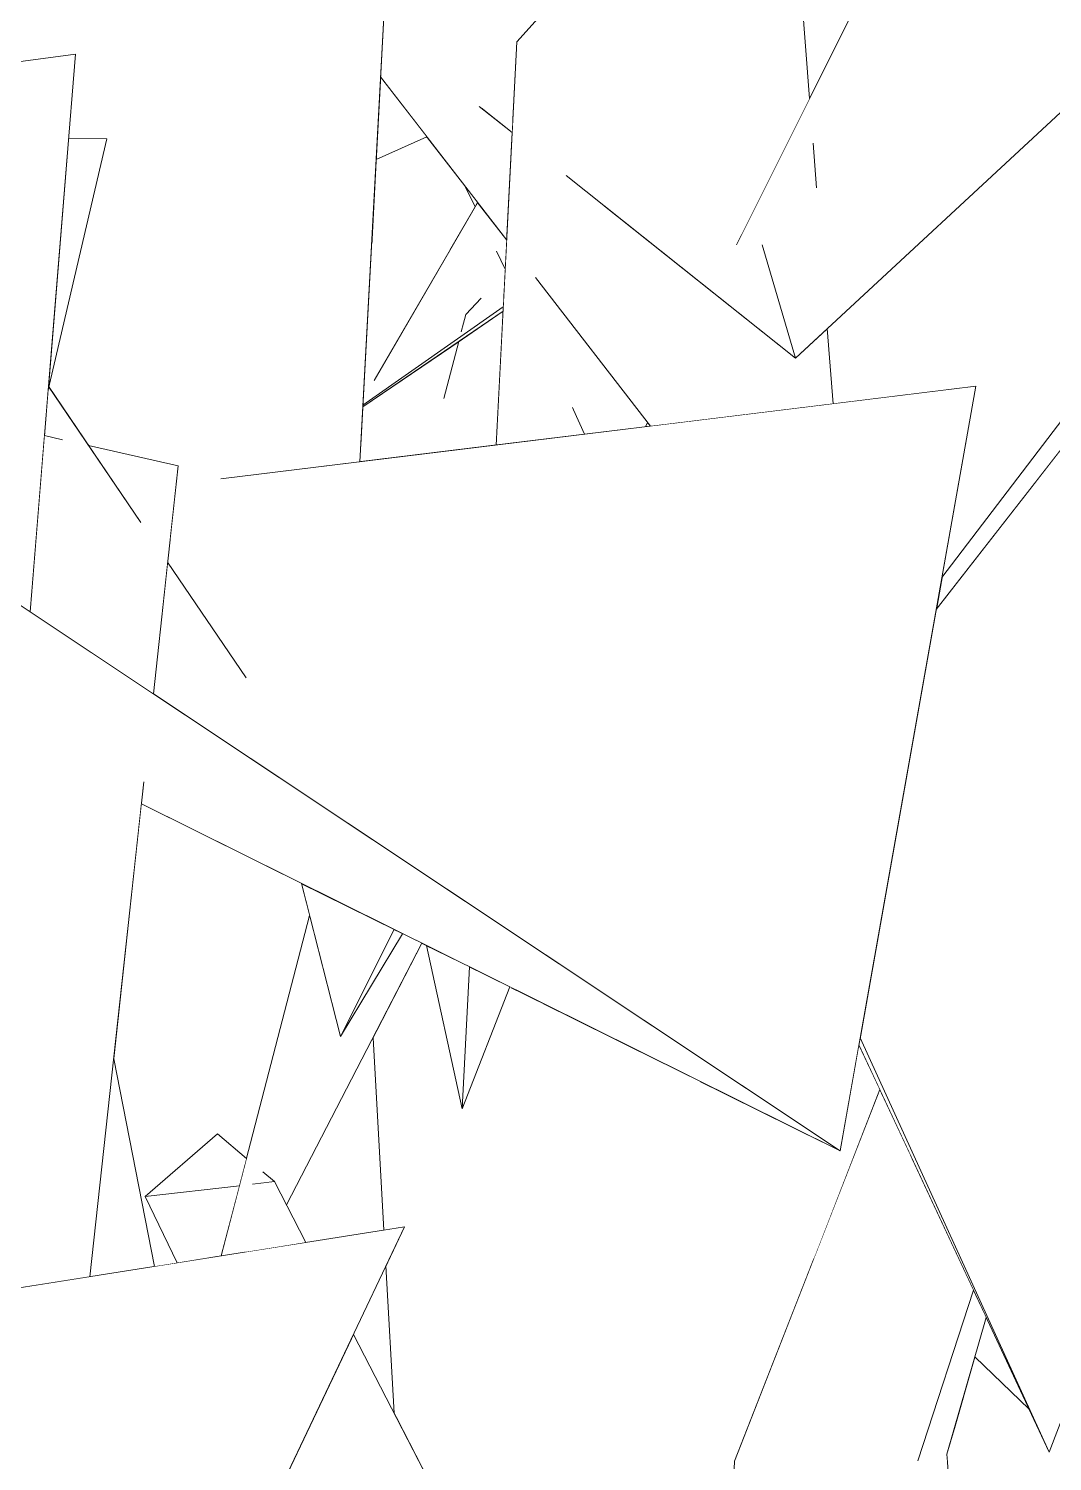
# Model space of a CAD drawing. Header units: millimetres. Extents: x -9413 to 8527, y -300 to 11224.
# Drawn here: x -6170.1 to -5939.9, y 4770.2 to 5092.3 of the extents above; entities that cross this region are included whole.
import ezdxf

# ---------------------------------------------------------------- set-up
doc = ezdxf.new("R2010")
doc.units = ezdxf.units.MM
doc.header["$MEASUREMENT"] = 0
doc.linetypes.add('Wipeout_Contour', pattern=[1000, 0, -1000])
doc.layers.add('Interior - Furniture', color=7, linetype='Continuous')
doc.layers.add('Interior - Furniture _Pen_No__4', color=7, linetype='Continuous', lineweight=20, true_color=0x029e21)

# ---------------------------------------------------------------- blocks, each defined once
blk = doc.blocks.new('Section Elem_40_6')
at = {"color": 254, "linetype": 'Wipeout_Contour', "lineweight": 0, "ltscale": 31065.621561}
blk.add_wipeout([(-5966.02, 4961.69), (-5841.44, 5121.37), (-5846.08, 5124.58), (-5964.74, 4968.87)], dxfattribs=at).dxf.layer = 'Interior - Furniture'
at = {"color": 254, "linetype": 'Wipeout_Contour', "lineweight": 0, "ltscale": 47442.708476}
blk.add_wipeout([(-6092.98, 5044.25), (-6075.3, 5042.61), (-6069.94, 5051.82), (-6072.78, 5057.9), (-6080.55, 5067.96), (-6091.97, 5062.91)], dxfattribs=at).dxf.layer = 'Interior - Furniture'
at = {"color": 254, "linetype": 'Wipeout_Contour', "lineweight": 0, "ltscale": 31509.398376}
blk.add_wipeout([(-6073.41, 5021.96), (-6076.73, 5009.19), (-6063.58, 5025.65), (-6063.42, 5028.76)], dxfattribs=at).dxf.layer = 'Interior - Furniture'
at = {"color": 254, "linetype": 'Wipeout_Contour', "lineweight": 0, "ltscale": 31208.273721}
blk.add_wipeout([(-6122.7, 4832.15), (-6143.93, 4829.72), (-6136.73, 4814.79), (-6126.8, 4816.37)], dxfattribs=at).dxf.layer = 'Interior - Furniture'
at = {"color": 254, "linetype": 'Wipeout_Contour', "lineweight": 0, "ltscale": 52964.041589}
blk.add_wipeout([(-5961.9, 4777.61), (-5789.05, 4611.16), (-5783.12, 4625.9), (-5939.13, 4776.13), (-5940.61, 4772.25), (-5945.12, 4781.9), (-5957.31, 4793.63)], dxfattribs=at).dxf.layer = 'Interior - Furniture'
at = {"color": 254, "linetype": 'Wipeout_Contour', "lineweight": 0, "ltscale": 30604.570129}
blk.add_wipeout([(-6099.81, 4792.98), (-6112.9, 4765.44), (-6014.4, 4561.39), (-6013.04, 4561.68)], dxfattribs=at).dxf.layer = 'Interior - Furniture'
at = {"color": 254, "linetype": 'Wipeout_Contour', "lineweight": 0, "ltscale": 188896.077245}
blk.add_wipeout([(-5987.88, 5261.76), (-6006.42, 5231.68), (-6001.36, 5166.01), (-5949.14, 5214.12), (-5947.46, 5214.36), (-5934.6, 5228.6), (-5940.96, 5215.31), (-5921.62, 5218.11), (-5930.83, 5210.22), (-5880.5, 5204.65), (-5976.72, 5140.48), (-5996.24, 5099.62), (-5994.47, 5076.6), (-5985.25, 5095.03), (-5954.21, 5133.42), (-5993.69, 5066.53), (-5992.92, 5056.5), (-5911.9, 5097.67), (-5990.49, 5024.9), (-5989.18, 5007.98), (-5957.11, 5011.9), (-5964.74, 4968.87), (-5808.84, 5173.45), (-5988.35, 5289)], dxfattribs=at).dxf.layer = 'Interior - Furniture'
at = {"color": 254, "linetype": 'Wipeout_Contour', "lineweight": 0, "ltscale": 23696.613182}
blk.add_wipeout([(-6069.14, 5053.19), (-6071.96, 5056.85), (-6069.71, 5052.21)], dxfattribs=at).dxf.layer = 'Interior - Furniture'
at = {"color": 254, "linetype": 'Wipeout_Contour', "lineweight": 0, "ltscale": 39407.67757}
blk.add_wipeout([(-6071.82, 5028.07), (-6072.84, 5024.16), (-6063.28, 5031.55), (-6063.2, 5033), (-6068.37, 5031.64)], dxfattribs=at).dxf.layer = 'Interior - Furniture'
at = {"color": 254, "linetype": 'Wipeout_Contour', "lineweight": 0, "ltscale": 31162.660629}
blk.add_wipeout([(-6121.3, 4817.24), (-6109.6, 4819.09), (-6114.84, 4833.06), (-6119.74, 4832.49)], dxfattribs=at).dxf.layer = 'Interior - Furniture'
at = {"color": 254, "linetype": 'Wipeout_Contour', "lineweight": 0, "ltscale": 30580.724937}
blk.add_wipeout([(-6097.08, 4798.72), (-6099.81, 4792.98), (-6013.04, 4561.68), (-5974.43, 4561.64)], dxfattribs=at).dxf.layer = 'Interior - Furniture'
at = {"color": 254, "linetype": 'Wipeout_Contour', "lineweight": 0, "ltscale": 37695.393501}
blk.add_wipeout([(-5963.57, 4771.79), (-5961.78, 4748.92), (-5797.34, 4590.57), (-5789.05, 4611.16), (-5961.9, 4777.61)], dxfattribs=at).dxf.layer = 'Interior - Furniture'
at = {"color": 254, "linetype": 'Wipeout_Contour', "lineweight": 0, "ltscale": 191158.975982}
blk.add_wipeout([(-6054.97, 5266.8), (-6153.12, 5181.28), (-6139.24, 5170.81), (-6149.78, 5157.51), (-6138, 5142.26), (-6088.37, 5129.7), (-6090.97, 5081.44), (-6062.6, 5044.74), (-6061.36, 5068.93), (-6068.75, 5074.81), (-6061.25, 5071.14), (-6060.31, 5089.38), (-6032.64, 5120.03), (-6056.45, 5115.83), (-6048.02, 5122.97), (-6048.19, 5122.87), (-6001.36, 5166.01), (-6006.42, 5231.68), (-6047.12, 5165.65), (-6011.1, 5292.45), (-6012.01, 5304.23), (-6052.41, 5269.03), (-6063.44, 5241.55), (-6057.19, 5261.7)], dxfattribs=at).dxf.layer = 'Interior - Furniture'
at = {"color": 254, "linetype": 'Wipeout_Contour', "lineweight": 0, "ltscale": 47253.284719}
blk.add_wipeout([(-6095.63, 4994.94), (-6064.96, 4998.69), (-6063.58, 5025.65), (-6076.73, 5009.19), (-6074.33, 5018.4), (-6095.4, 4999.27)], dxfattribs=at).dxf.layer = 'Interior - Furniture'
at = {"color": 254, "linetype": 'Wipeout_Contour', "lineweight": 0, "ltscale": 46140.836568}
blk.add_wipeout([(-5946.69, 4986.46), (-5894.6, 4892.26), (-5896.34, 4887.71), (-5837.41, 4779.2), (-5918.06, 5011.1), (-5923.1, 5016.7)], dxfattribs=at).dxf.layer = 'Interior - Furniture'
at = {"color": 254, "linetype": 'Wipeout_Contour', "lineweight": 0, "ltscale": 93241.493933}
blk.add_wipeout([(-6081.69, 4886.66), (-6092.68, 4865.42), (-6090.23, 4822.17), (-6085.59, 4822.9), (-6089.77, 4814.1), (-6087.89, 4780.96), (-6064.14, 4735.04), (-6061.6, 4876.69), (-6061.89, 4876.83), (-6063.02, 4873.95), (-6072.62, 4849.46), (-6080.63, 4886.13)], dxfattribs=at).dxf.layer = 'Interior - Furniture'
at = {"color": 254, "linetype": 'Wipeout_Contour', "lineweight": 0, "ltscale": 23355.74051}
blk.add_wipeout([(-6107.77, 4819.39), (-6114.84, 4833.06), (-6109.6, 4819.09)], dxfattribs=at).dxf.layer = 'Interior - Furniture'
at = {"color": 254, "linetype": 'Wipeout_Contour', "lineweight": 0, "ltscale": 30493.062261}
blk.add_wipeout([(-6016.98, 4643.89), (-6004.93, 4620.59), (-5970.15, 4770.31), (-6011.33, 4770.2)], dxfattribs=at).dxf.layer = 'Interior - Furniture'
at = {"color": 254, "linetype": 'Wipeout_Contour', "lineweight": 0, "ltscale": 23768.629163}
blk.add_wipeout([(-6090.97, 5081.44), (-6091.97, 5062.91), (-6080.55, 5067.96)], dxfattribs=at).dxf.layer = 'Interior - Furniture'
at = {"color": 254, "linetype": 'Wipeout_Contour', "lineweight": 0, "ltscale": 47728.796516}
blk.add_wipeout([(-6165.68, 5011.85), (-6165.74, 5011.09), (-6152.57, 5067.57), (-6161.14, 5067.66), (-6165.67, 5011.89), (-6165.6, 5011.78)], dxfattribs=at).dxf.layer = 'Interior - Furniture'
at = {"color": 254, "linetype": 'Wipeout_Contour', "lineweight": 0, "ltscale": 31599.611455}
blk.add_wipeout([(-6071.96, 5056.85), (-6072.78, 5057.9), (-6069.94, 5051.82), (-6069.71, 5052.21)], dxfattribs=at).dxf.layer = 'Interior - Furniture'
at = {"color": 254, "linetype": 'Wipeout_Contour', "lineweight": 0, "ltscale": 47033.460047}
blk.add_wipeout([(-6056.11, 5036.34), (-6030.29, 5002.94), (-5989.18, 5007.98), (-5990.49, 5024.9), (-5997.67, 5018.25), (-6040.77, 5052.55)], dxfattribs=at).dxf.layer = 'Interior - Furniture'
at = {"color": 254, "linetype": 'Wipeout_Contour', "lineweight": 0, "ltscale": 31531.754457}
blk.add_wipeout([(-6094.97, 5007.31), (-6063.42, 5028.76), (-6063.37, 5029.77), (-6094.95, 5007.66)], dxfattribs=at).dxf.layer = 'Interior - Furniture'
at = {"color": 254, "linetype": 'Wipeout_Contour', "lineweight": 0, "ltscale": 30898.913174}
blk.add_wipeout([(-6064.14, 4735.04), (-6043.82, 4695.77), (-6054.35, 4873.09), (-6061.6, 4876.69)], dxfattribs=at).dxf.layer = 'Interior - Furniture'
at = {"color": 254, "linetype": 'Wipeout_Contour', "lineweight": 0, "ltscale": 23389.31221}
blk.add_wipeout([(-6119.74, 4832.49), (-6114.84, 4833.06), (-6117.45, 4835.23)], dxfattribs=at).dxf.layer = 'Interior - Furniture'
at = {"color": 254, "linetype": 'Wipeout_Contour', "lineweight": 0, "ltscale": 60434.511827}
blk.add_wipeout([(-6017.29, 4567.37), (-6021.15, 4550.75), (-5965.64, 4550.55), (-5970.15, 4770.31), (-6004.93, 4620.59), (-5974.43, 4561.64), (-6013.04, 4561.68), (-6014.4, 4561.39)], dxfattribs=at).dxf.layer = 'Interior - Furniture'
at = {"color": 254, "linetype": 'Wipeout_Contour', "lineweight": 0, "ltscale": 31449.128952}
blk.add_wipeout([(-6035.23, 5058.41), (-6009.79, 5045.95), (-5994.47, 5076.6), (-5996.24, 5099.62)], dxfattribs=at).dxf.layer = 'Interior - Furniture'
at = {"color": 254, "linetype": 'Wipeout_Contour', "lineweight": 0, "ltscale": 63105.299241}
blk.add_wipeout([(-6092.98, 5044.25), (-6094.95, 5007.66), (-6063.37, 5029.77), (-6063.28, 5031.55), (-6072.84, 5024.16), (-6072.34, 5026.1), (-6092.45, 5013.18), (-6075.3, 5042.61)], dxfattribs=at).dxf.layer = 'Interior - Furniture'
at = {"color": 254, "linetype": 'Wipeout_Contour', "lineweight": 0, "ltscale": 23341.438435}
blk.add_wipeout([(-6072.62, 4849.46), (-6061.89, 4876.83), (-6070.99, 4881.35)], dxfattribs=at).dxf.layer = 'Interior - Furniture'
at = {"color": 254, "linetype": 'Wipeout_Contour', "lineweight": 0, "ltscale": 46190.081278}
blk.add_wipeout([(-6034.84, 4863.4), (-6054.35, 4873.09), (-6043.82, 4695.77), (-6024.72, 4658.85), (-6022.77, 4770.13), (-6027.36, 4814.64)], dxfattribs=at).dxf.layer = 'Interior - Furniture'
at = {"color": 254, "linetype": 'Wipeout_Contour', "lineweight": 0, "ltscale": 31228.488219}
blk.add_wipeout([(-6143.93, 4829.72), (-6122.7, 4832.15), (-6121.11, 4838.28), (-6127.69, 4843.77)], dxfattribs=at).dxf.layer = 'Interior - Furniture'
at = {"color": 254, "linetype": 'Wipeout_Contour', "lineweight": 0, "ltscale": 22783.115531}
blk.add_wipeout([(-5965.64, 4550.55), (-5963.57, 4771.79), (-5970.15, 4770.31)], dxfattribs=at).dxf.layer = 'Interior - Furniture'
at = {"color": 254, "linetype": 'Wipeout_Contour', "lineweight": 0, "ltscale": 31377.276935}
blk.add_wipeout([(-6008.48, 5045.31), (-6005.16, 5043.68), (-5992.92, 5056.5), (-5993.69, 5066.53)], dxfattribs=at).dxf.layer = 'Interior - Furniture'
at = {"color": 254, "linetype": 'Wipeout_Contour', "lineweight": 0, "ltscale": 31531.469047}
blk.add_wipeout([(-6094.97, 5007.31), (-6095.4, 4999.27), (-6074.33, 5018.4), (-6073.41, 5021.96)], dxfattribs=at).dxf.layer = 'Interior - Furniture'
at = {"color": 254, "linetype": 'Wipeout_Contour', "lineweight": 0, "ltscale": 77996.164877}
blk.add_wipeout([(-6106.93, 4892.88), (-6126.8, 4816.37), (-6121.3, 4817.24), (-6119.74, 4832.49), (-6117.45, 4835.23), (-6114.84, 4833.06), (-6112.14, 4827.83), (-6081.69, 4886.66), (-6086.03, 4888.81), (-6099.96, 4865.66)], dxfattribs=at).dxf.layer = 'Interior - Furniture'
at = {"color": 254, "linetype": 'Wipeout_Contour', "lineweight": 0, "ltscale": 23198.508615}
blk.add_wipeout([(-6019.09, 4855.59), (-6034.84, 4863.4), (-6027.36, 4814.64)], dxfattribs=at).dxf.layer = 'Interior - Furniture'
at = {"color": 254, "linetype": 'Wipeout_Contour', "lineweight": 0, "ltscale": 23061.466775}
blk.add_wipeout([(-5978.69, 4853.79), (-6011.33, 4770.2), (-5971.7, 4838.83)], dxfattribs=at).dxf.layer = 'Interior - Furniture'
at = {"color": 254, "linetype": 'Wipeout_Contour', "lineweight": 0, "ltscale": 22629.254467}
blk.add_wipeout([(-5963.57, 4771.79), (-5965.64, 4550.55), (-5946.44, 4552.63)], dxfattribs=at).dxf.layer = 'Interior - Furniture'
at = {"color": 254, "linetype": 'Wipeout_Contour', "lineweight": 0, "ltscale": 118014.652865}
blk.add_wipeout([(-6060.31, 5089.38), (-6064.96, 4998.69), (-6045.17, 5001.12), (-6047.81, 5007.11), (-6047.56, 5006.58), (-6045.07, 5001.13), (-6031.37, 5002.81), (-6030.9, 5003.74), (-6056.11, 5036.34), (-6040.77, 5052.55), (-6049.24, 5059.29), (-6035.23, 5058.41), (-5996.24, 5099.62), (-5976.72, 5140.48), (-5998.58, 5157.74)], dxfattribs=at).dxf.layer = 'Interior - Furniture'
at = {"color": 254, "linetype": 'Wipeout_Contour', "lineweight": 0, "ltscale": 70397.874799}
blk.add_wipeout([(-6144.78, 4917.98), (-6151.01, 4860.69), (-6141.8, 4813.99), (-6136.73, 4814.79), (-6143.93, 4829.72), (-6127.69, 4843.77), (-6121.11, 4838.28), (-6106.93, 4892.88), (-6108.79, 4900.11)], dxfattribs=at).dxf.layer = 'Interior - Furniture'
at = {"color": 254, "linetype": 'Wipeout_Contour', "lineweight": 0, "ltscale": 23418.293073}
blk.add_wipeout([(-6087.91, 4889.75), (-6099.96, 4865.66), (-6086.03, 4888.81)], dxfattribs=at).dxf.layer = 'Interior - Furniture'
at = {"color": 254, "linetype": 'Wipeout_Contour', "lineweight": 0, "ltscale": 23362.409033}
blk.add_wipeout([(-6080.63, 4886.13), (-6072.62, 4849.46), (-6070.99, 4881.35)], dxfattribs=at).dxf.layer = 'Interior - Furniture'
at = {"color": 254, "linetype": 'Wipeout_Contour', "lineweight": 0, "ltscale": 30658.247976}
blk.add_wipeout([(-5971.7, 4838.83), (-6011.33, 4770.2), (-5970.15, 4770.31), (-5957.61, 4808.65)], dxfattribs=at).dxf.layer = 'Interior - Furniture'
at = {"layer": 'Interior - Furniture _Pen_No__4', "linetype": 'Continuous'}
for p, q in [((-6119.75, 4832.49), (-6114.84, 4833.06)), ((-6114.84, 4833.06), (-6117.45, 4835.23))]:
    blk.add_line(p, q, dxfattribs=at)
at = {"color": 254, "linetype": 'Wipeout_Contour', "lineweight": 0, "ltscale": 31308.994595}
blk.add_wipeout([(-5992.92, 5056.5), (-6005.16, 5043.68), (-5997.67, 5018.25), (-5911.9, 5097.67)], dxfattribs=at).dxf.layer = 'Interior - Furniture'
at = {"color": 254, "linetype": 'Wipeout_Contour', "lineweight": 0, "ltscale": 23715.643235}
blk.add_wipeout([(-6068.75, 5074.81), (-6061.36, 5068.93), (-6061.25, 5071.14)], dxfattribs=at).dxf.layer = 'Interior - Furniture'
at = {"color": 254, "linetype": 'Wipeout_Contour', "lineweight": 0, "ltscale": 23653.127566}
blk.add_wipeout([(-6062.93, 5038.25), (-6064.89, 5042.29), (-6062.97, 5037.63)], dxfattribs=at).dxf.layer = 'Interior - Furniture'
at = {"color": 254, "linetype": 'Wipeout_Contour', "lineweight": 0, "ltscale": 31393.957526}
blk.add_wipeout([(-6047.81, 5007.11), (-6045.17, 5001.12), (-6045.07, 5001.13), (-6047.56, 5006.58)], dxfattribs=at).dxf.layer = 'Interior - Furniture'
at = {"color": 254, "linetype": 'Wipeout_Contour', "lineweight": 0, "ltscale": 23507.704829}
blk.add_wipeout([(-6031.37, 5002.81), (-6030.29, 5002.94), (-6030.9, 5003.74)], dxfattribs=at).dxf.layer = 'Interior - Furniture'
at = {"color": 254, "linetype": 'Wipeout_Contour', "lineweight": 0, "ltscale": 23442.608041}
blk.add_wipeout([(-6108.79, 4900.11), (-6099.96, 4865.66), (-6087.91, 4889.75)], dxfattribs=at).dxf.layer = 'Interior - Furniture'
at = {"color": 254, "linetype": 'Wipeout_Contour', "lineweight": 0, "ltscale": 53831.859121}
blk.add_wipeout([(-6019.09, 4855.59), (-6027.36, 4814.64), (-6022.77, 4770.13), (-6014.32, 4703.5), (-6011.33, 4770.2), (-5993.59, 4815.63), (-5991.48, 4841.88)], dxfattribs=at).dxf.layer = 'Interior - Furniture'
at = {"color": 254, "linetype": 'Wipeout_Contour', "lineweight": 0, "ltscale": 23442.147532}
blk.add_wipeout([(-6353.61, 4780.38), (-6164.58, 4656.7), (-6085.59, 4822.9)], dxfattribs=at).dxf.layer = 'Interior - Furniture'
at = {"color": 254, "linetype": 'Wipeout_Contour', "lineweight": 0, "ltscale": 30585.874517}
blk.add_wipeout([(-5957.61, 4808.65), (-5970.15, 4770.31), (-5963.57, 4771.79), (-5954.75, 4802.53)], dxfattribs=at).dxf.layer = 'Interior - Furniture'
at = {"layer": 'Interior - Furniture _Pen_No__4', "linetype": 'Continuous'}
for p, q in [((-6061.36, 5068.93), (-6068.77, 5074.83)), ((-6107.77, 4819.39), (-6114.84, 4833.06)), ((-6087.89, 4780.96), (-6089.77, 4814.1)), ((-6016.98, 4643.89), (-6011.33, 4770.2))]:
    blk.add_line(p, q, dxfattribs=at)
at = {"color": 254, "linetype": 'Wipeout_Contour', "lineweight": 0, "ltscale": 54964.299089}
blk.add_wipeout([(-6035.23, 5058.41), (-6049.24, 5059.29), (-5997.67, 5018.25), (-6005.16, 5043.68), (-6008.48, 5045.31), (-6010.92, 5043.71), (-6009.79, 5045.95)], dxfattribs=at).dxf.layer = 'Interior - Furniture'
at = {"color": 254, "linetype": 'Wipeout_Contour', "lineweight": 0, "ltscale": 78858.692624}
blk.add_wipeout([(-6092.45, 5013.18), (-6072.34, 5026.1), (-6071.82, 5028.07), (-6068.37, 5031.64), (-6063.2, 5033), (-6062.97, 5037.63), (-6064.89, 5042.29), (-6062.93, 5038.25), (-6062.6, 5044.74), (-6069.14, 5053.19)], dxfattribs=at).dxf.layer = 'Interior - Furniture'
at = {"color": 254, "linetype": 'Wipeout_Contour', "lineweight": 0, "ltscale": 38502.809163}
blk.add_wipeout([(-5993.59, 4815.63), (-5978.69, 4853.79), (-5983.38, 4863.84), (-5987.61, 4839.96), (-5991.48, 4841.88)], dxfattribs=at).dxf.layer = 'Interior - Furniture'
at = {"color": 254, "linetype": 'Wipeout_Contour', "lineweight": 0, "ltscale": 23716.168339}
blk.add_wipeout([(-6164.58, 4656.7), (-6418.59, 4822.9), (-6368.94, 4777.95)], dxfattribs=at).dxf.layer = 'Interior - Furniture'
at = {"layer": 'Interior - Furniture _Pen_No__4', "linetype": 'Continuous'}
for p, q in [((-6069.71, 5052.21), (-6071.96, 5056.85)), ((-6062.93, 5038.25), (-6064.89, 5042.29)), ((-6071.82, 5028.07), (-6068.33, 5031.68)), ((-6072.84, 5024.15), (-6071.82, 5028.07))]:
    blk.add_line(p, q, dxfattribs=at)
at = {"color": 254, "linetype": 'Wipeout_Contour', "lineweight": 0, "ltscale": 39261.506742}
blk.add_wipeout([(-5985.25, 5095.03), (-6010.92, 5043.71), (-6008.48, 5045.31), (-5993.69, 5066.53), (-5954.21, 5133.42)], dxfattribs=at).dxf.layer = 'Interior - Furniture'
at = {"color": 254, "linetype": 'Wipeout_Contour', "lineweight": 0, "ltscale": 38512.229292}
blk.add_wipeout([(-5966.02, 4961.69), (-5983.11, 4865.36), (-5940.61, 4772.25), (-5894.6, 4892.26), (-5946.69, 4986.46)], dxfattribs=at).dxf.layer = 'Interior - Furniture'
at = {"layer": 'Interior - Furniture _Pen_No__4', "linetype": 'Continuous'}
for p, q in [((-6060.31, 5089.38), (-5998.57, 5157.76)), ((-5996.25, 5099.64), (-5994.47, 5076.6)), ((-5997.67, 5018.25), (-5911.87, 5097.69)), ((-6010.92, 5043.7), (-5985.25, 5095.03)), ((-5993.69, 5066.54), (-5992.92, 5056.49)), ((-5997.67, 5018.25), (-6049.25, 5059.29)), ((-6005.16, 5043.69), (-5997.67, 5018.25))]:
    blk.add_line(p, q, dxfattribs=at)
at = {"color": 254, "linetype": 'Wipeout_Contour', "lineweight": 0, "ltscale": 23042.494253}
blk.add_wipeout([(-5983.38, 4863.84), (-5940.61, 4772.25), (-5983.11, 4865.36)], dxfattribs=at).dxf.layer = 'Interior - Furniture'
at = {"layer": 'Interior - Furniture _Pen_No__4', "linetype": 'Continuous'}
for p, q in [((-5940.61, 4772.25), (-5894.59, 4892.27)), ((-5970.15, 4770.31), (-5957.61, 4808.65)), ((-5963.57, 4771.79), (-5954.75, 4802.53)), ((-5974.42, 4561.62), (-6097.08, 4798.72)), ((-5945.12, 4781.9), (-5957.31, 4793.63)), ((-5946.44, 4552.63), (-5963.57, 4771.79))]:
    blk.add_line(p, q, dxfattribs=at)
at = {"color": 254, "linetype": 'Wipeout_Contour', "lineweight": 0, "ltscale": 62836.389502}
blk.add_wipeout([(-6140.11, 4960.89), (-6142.09, 4942.74), (-5987.61, 4839.96), (-5957.11, 5011.9), (-6126.89, 4991.11), (-6138.32, 4977.42), (-6138.87, 4972.34), (-6121.24, 4946.33)], dxfattribs=at).dxf.layer = 'Interior - Furniture'
at = {"layer": 'Interior - Furniture _Pen_No__4', "linetype": 'Continuous'}
for p, q in [((-5964.74, 4968.87), (-5808.84, 5173.45)), ((-5966.02, 4961.69), (-5841.44, 5121.37)), ((-5940.61, 4772.25), (-5983.11, 4865.36)), ((-5983.38, 4863.84), (-5940.61, 4772.25))]:
    blk.add_line(p, q, dxfattribs=at)
at = {"color": 254, "linetype": 'Wipeout_Contour', "lineweight": 0, "ltscale": 87235.87049}
blk.add_wipeout([(-6248.63, 5004.72), (-6243.53, 5002.82), (-6245.74, 5000.38), (-6226.81, 4991.31), (-6232.67, 4984.03), (-6170.48, 4952.86), (-6171.5, 4940.3), (-6144.24, 4922.96), (-6144.78, 4917.98), (-5987.61, 4839.96), (-6246.04, 5011.9)], dxfattribs=at).dxf.layer = 'Interior - Furniture'
at = {"layer": 'Interior - Furniture _Pen_No__4', "linetype": 'Continuous'}
for p, q in [((-6064.96, 4998.69), (-6060.31, 5089.38)), ((-6030.29, 5002.94), (-6056.12, 5036.35)), ((-5990.49, 5024.9), (-5989.18, 5007.98)), ((-6076.73, 5009.17), (-6073.41, 5021.96)), ((-5987.61, 4839.96), (-5957.11, 5011.9)), ((-6047.56, 5006.58), (-6047.81, 5007.11)), ((-6045.07, 5001.13), (-6047.56, 5006.58)), ((-6031.37, 5002.81), (-6030.9, 5003.74)), ((-6099.96, 4865.66), (-6108.79, 4900.11)), ((-6126.8, 4816.37), (-6106.93, 4892.88)), ((-6099.96, 4865.66), (-6087.91, 4889.75)), ((-6086.03, 4888.81), (-6099.96, 4865.66)), ((-6081.69, 4886.66), (-6112.14, 4827.83)), ((-6072.62, 4849.46), (-6080.63, 4886.13)), ((-6072.62, 4849.46), (-6070.99, 4881.35)), ((-6061.89, 4876.83), (-6072.62, 4849.46)), ((-6090.23, 4822.17), (-6092.68, 4865.42)), ((-6011.33, 4770.2), (-5978.69, 4853.79)), ((-6121.11, 4838.28), (-6127.69, 4843.77))]:
    blk.add_line(p, q, dxfattribs=at)
at = {"color": 254, "linetype": 'Wipeout_Contour', "lineweight": 0, "ltscale": 127868.761223}
blk.add_wipeout([(-6206.09, 5017.05), (-6222.72, 4996.39), (-6169.8, 4961.18), (-6159.6, 5086.58), (-6211.55, 5079.58), (-6203.79, 5068.13), (-6195.3, 5068.04), (-6201.56, 5064.83), (-6200.17, 5062.79), (-6191.61, 5063.1), (-6196.72, 5057.7), (-6172.62, 5022.14), (-6205.88, 5048.04), (-6217.42, 5035.88), (-6214.74, 5034.53), (-6221.72, 5026.85)], dxfattribs=at).dxf.layer = 'Interior - Furniture'
at = {"color": 254, "linetype": 'Wipeout_Contour', "lineweight": 0, "ltscale": 23663.374614}
blk.add_wipeout([(-6138.87, 4972.34), (-6140.11, 4960.89), (-6121.24, 4946.33)], dxfattribs=at).dxf.layer = 'Interior - Furniture'
at = {"color": 254, "linetype": 'Wipeout_Contour', "lineweight": 0, "ltscale": 95421.23377}
blk.add_wipeout([(-6157.88, 5147.29), (-6211.55, 5079.58), (-6159.6, 5086.58), (-6161.14, 5067.66), (-6152.57, 5067.57), (-6165.58, 5011.75), (-6156.64, 4998.56), (-6136.51, 4994.04), (-6138.32, 4977.42), (-6126.89, 4991.11), (-6095.63, 4994.94), (-6088.37, 5129.7)], dxfattribs=at).dxf.layer = 'Interior - Furniture'
at = {"layer": 'Interior - Furniture _Pen_No__4', "linetype": 'Continuous'}
for p, q in [((-6095.63, 4994.94), (-6088.37, 5129.7)), ((-6062.6, 5044.74), (-6090.97, 5081.44)), ((-6080.55, 5067.96), (-6091.97, 5062.91)), ((-6092.45, 5013.17), (-6069.14, 5053.19)), ((-6094.97, 5007.31), (-6063.42, 5028.76)), ((-6063.37, 5029.77), (-6094.95, 5007.66)), ((-5957.11, 5011.9), (-6126.93, 4991.1))]:
    blk.add_line(p, q, dxfattribs=at)
at = {"color": 254, "linetype": 'Wipeout_Contour', "lineweight": 0, "ltscale": 39675.784326}
blk.add_wipeout([(-6166.58, 5000.79), (-6162.5, 4999.87), (-6144.92, 4981.27), (-6165.58, 5011.75), (-6165.74, 5011.09)], dxfattribs=at).dxf.layer = 'Interior - Furniture'
at = {"color": 254, "linetype": 'Wipeout_Contour', "lineweight": 0, "ltscale": 23836.748587}
blk.add_wipeout([(-6165.67, 5011.89), (-6165.68, 5011.85), (-6165.6, 5011.78)], dxfattribs=at).dxf.layer = 'Interior - Furniture'
at = {"color": 254, "linetype": 'Wipeout_Contour', "lineweight": 0, "ltscale": 24349.280471}
blk.add_wipeout([(-6320.88, 4941.68), (-6139.24, 5170.81), (-6357.34, 5335.31)], dxfattribs=at).dxf.layer = 'Interior - Furniture'
at = {"layer": 'Interior - Furniture _Pen_No__4', "linetype": 'Continuous'}
for p, q in [((-6159.6, 5086.58), (-6211.55, 5079.58)), ((-6165.74, 5011.09), (-6152.57, 5067.57)), ((-6152.57, 5067.57), (-6161.14, 5067.66))]:
    blk.add_line(p, q, dxfattribs=at)
at = {"color": 254, "linetype": 'Wipeout_Contour', "lineweight": 0, "ltscale": 55429.197672}
blk.add_wipeout([(-6169.8, 4961.18), (-6142.09, 4942.74), (-6136.51, 4994.04), (-6156.64, 4998.56), (-6144.92, 4981.27), (-6162.5, 4999.87), (-6166.58, 5000.79)], dxfattribs=at).dxf.layer = 'Interior - Furniture'
at = {"color": 254, "linetype": 'Wipeout_Contour', "lineweight": 0, "ltscale": 63088.458259}
blk.add_wipeout([(-6198.86, 4869.08), (-6276.19, 4929.32), (-6183.51, 4807.37), (-6156.34, 4811.68), (-6144.24, 4922.96), (-6171.5, 4940.3), (-6173.31, 4917.99), (-6186.14, 4923.62)], dxfattribs=at).dxf.layer = 'Interior - Furniture'
at = {"layer": 'Interior - Furniture _Pen_No__4', "linetype": 'Continuous'}
for p, q in [((-6169.8, 4961.18), (-6159.6, 5086.58)), ((-5987.61, 4839.96), (-6246.04, 5011.9)), ((-6144.91, 4981.25), (-6165.67, 5011.89)), ((-6162.49, 4999.87), (-6166.58, 5000.79)), ((-6136.51, 4994.04), (-6156.64, 4998.56)), ((-6142.09, 4942.74), (-6136.51, 4994.04)), ((-6121.23, 4946.31), (-6138.87, 4972.34)), ((-6156.34, 4811.68), (-6144.24, 4922.96)), ((-6144.78, 4917.98), (-5987.61, 4839.96)), ((-6141.8, 4813.99), (-6151.01, 4860.69)), ((-6127.69, 4843.77), (-6143.93, 4829.72)), ((-6143.93, 4829.72), (-6122.7, 4832.15)), ((-6136.73, 4814.79), (-6143.93, 4829.72)), ((-6085.59, 4822.9), (-6353.61, 4780.38)), ((-6164.58, 4656.7), (-6085.59, 4822.9))]:
    blk.add_line(p, q, dxfattribs=at)

msp = doc.modelspace()

# ---------------------------------------------------------------- block references
at = {"layer": 'Interior - Furniture'}
msp.add_blockref('Section Elem_40_6', (0, 0), dxfattribs=at)

doc.saveas('drawing.dxf')
